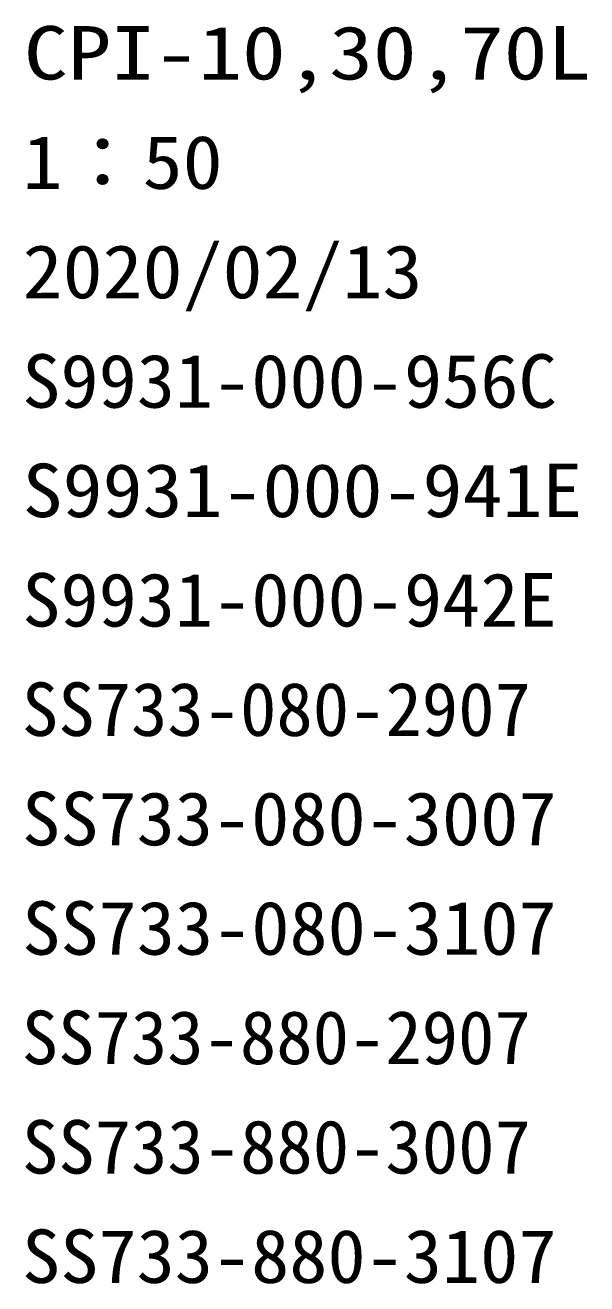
# Model space of a CAD drawing. Units: millimetres at full size. Extents: x -2744 to 2564, y -1956 to 1957.
# Drawn here: x -2744 to -1781, y -200 to 1957 of the extents above; entities that cross this region are included whole.
import ezdxf
from ezdxf.enums import TextEntityAlignment as Align

# ---------------------------------------------------------------- set-up
doc = ezdxf.new("R2010")
doc.units = ezdxf.units.MM
doc.header["$LTSCALE"] = 7
doc.layers.add('0-1_LY_1', color=7, linetype='Continuous')
doc.styles.add('ＭＳ ゴシック', font='')
doc.styles.get('ＭＳ ゴシック').set_extended_font_data('MS Gothic')

msp = doc.modelspace()

# ---------------------------------------------------------------- texts
at = {"layer": '0-1_LY_1', "style": 'ＭＳ ゴシック'}
for s, width, p in [('CPI-10,30,70L', 1.2, (-2745.879, 1836.418)), ('1：50', 1.1, (-2748.356, 1648.918)), ('2020/02/13', 1.1, (-2748.152, 1461.418)), ('S9931-000-956C', 1.05, (-2748.727, 1273.918)), ('S9931-000-941E', 1.1, (-2748.152, 1086.418)), ('S9931-000-942E', 1.05, (-2748.727, 898.918)), ('SS733-080-3007', 1.05, (-2749.004, 523.918)), ('SS733-080-3107', 1.05, (-2748.727, 336.418)), ('SS733-880-3107', 1.05, (-2749.004, -226.082))]:
    msp.add_text(s, height=91.64, dxfattribs=dict(at, width=width)).set_placement(p, align=Align.BOTTOM_LEFT)
for s, p in [('SS733-080-2907', (-2749.274, 711.418)), ('SS733-880-2907', (-2749.537, 148.918)), ('SS733-880-3007', (-2749.274, -38.582))]:
    msp.add_text(s, height=91.64, dxfattribs=at).set_placement(p, align=Align.BOTTOM_LEFT)

doc.saveas('drawing.dxf')
